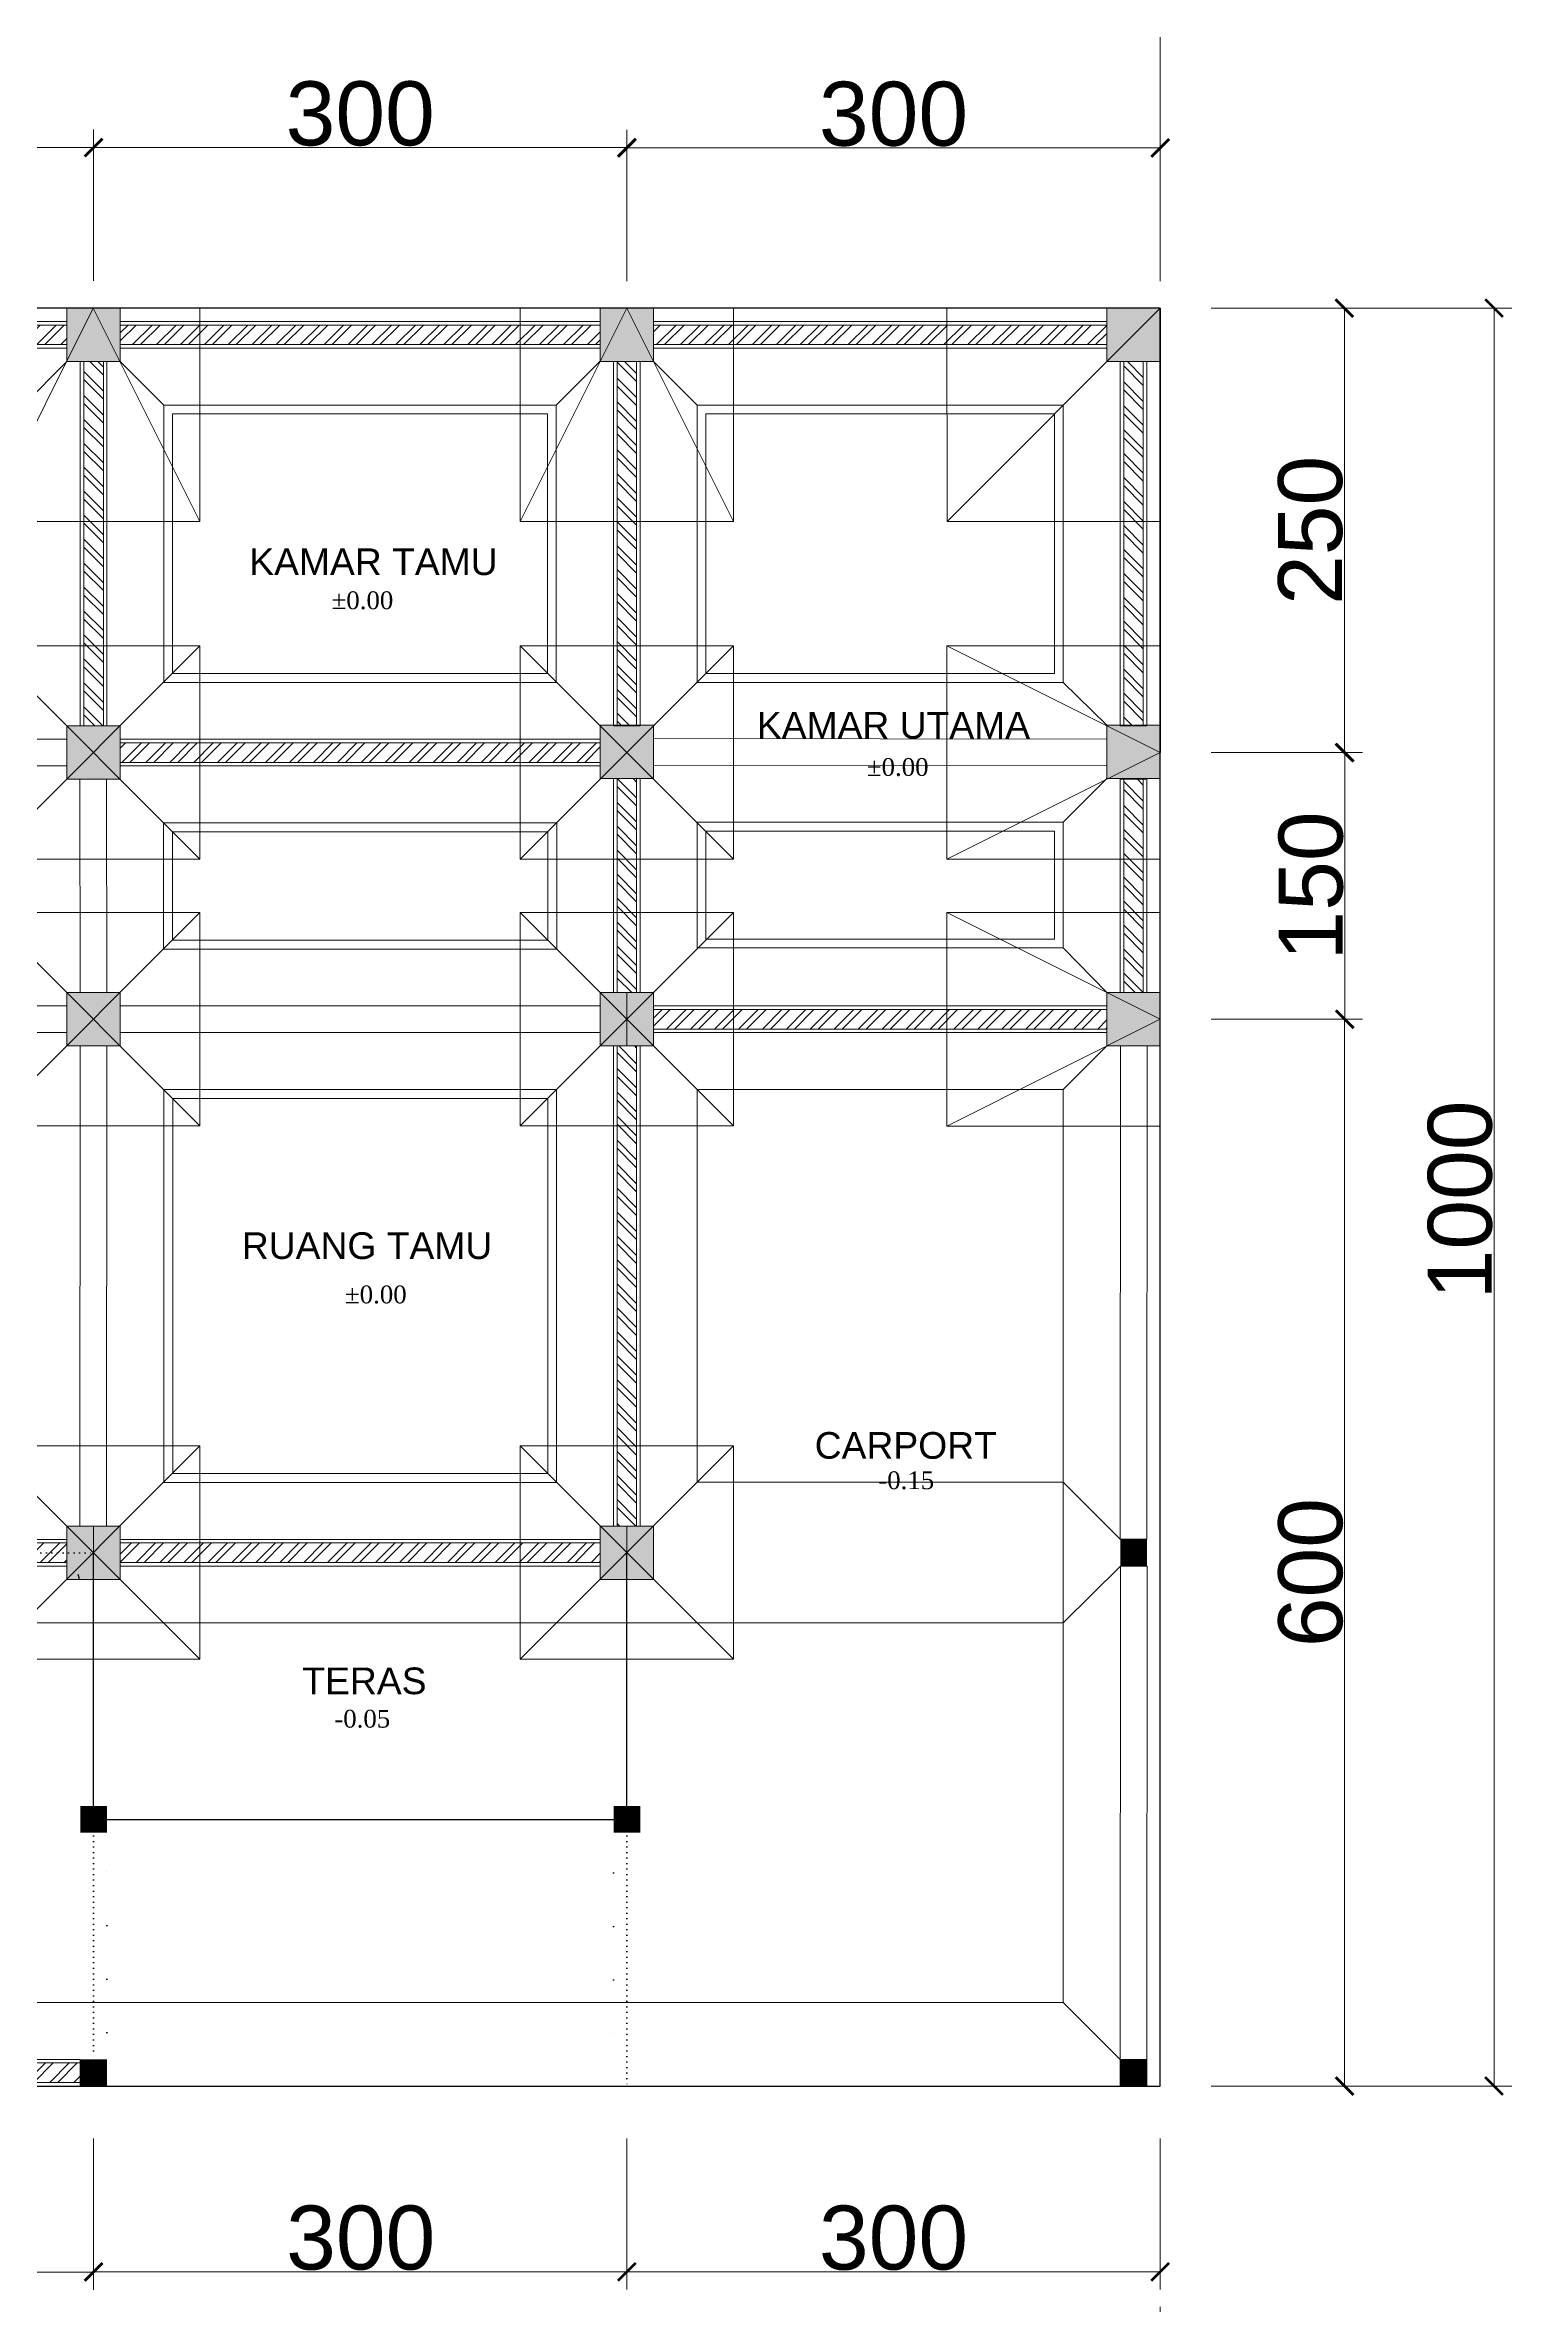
# Model space of a CAD drawing. Header units: millimetres. Extents: x -12161372 to 46643, y -9506984 to 15358.
# Drawn here: x 22460 to 23285, y 1899 to 3170 of the extents above; entities that cross this region are included whole.
import ezdxf

# ---------------------------------------------------------------- set-up
doc = ezdxf.new("R2010")
doc.units = ezdxf.units.MM
doc.linetypes.add('ACAD_ISO07W100', pattern=[3, 0, -3])
for name, color, linetype, lineweight in [('arsiran', 202, 'Continuous', 0), ('as', 7, 'Continuous', 0), ('dimensi', 50, 'Continuous', 5), ('dinding', 110, 'Continuous', 9), ('furniture', 7, 'Continuous', 5), ('kolom', 150, 'Continuous', 13), ('pondasi', 7, 'Continuous', 13), ('teks', 255, 'Continuous', 5)]:
    doc.layers.add(name, color=color, linetype=linetype, lineweight=lineweight)
doc.layers.add('lahan', color=253, linetype='Continuous', plot=False)
doc.layers.add('lantai', color=9, linetype='Continuous')
doc.layers.add('RING BALOK', color=7, linetype='Continuous')
doc.styles.get("Standard").update_dxf_attribs({"font": 'arial.ttf'})
doc.styles.add('teks3', font='times.ttf', dxfattribs={"height": 25})
doc.dimstyles.new('ISO-25', dxfattribs={"dimtxt": 4.5, "dimasz": 10, "dimexe": 10, "dimexo": 10, "dimtad": 1, "dimtxsty": 'Standard', "dimblk": 'ARCHTICK', "dimcen": 2.5, "dimclrt": 256, "dimadec": 0, "dimazin": 0, "dimtfac": 1, "dimtmove": 0, "dimatfit": 3, "dimfxl": 75, "dimfxlon": 1, "dimtfillclr": 256, "dimlwd": -1, "dimlwe": -1, "dimarcsym": 0})
pattern_1 = [(45, (-2274.681, -4513.269), (-6.735192, 6.735192), []), (45, (-2270.191, -4513.269), (-6.735192, 6.735192), [])]

# ---------------------------------------------------------------- blocks, each defined once
blk = doc.blocks.new('_ArchTick')
at = {"color": 0, "linetype": 'ByBlock', "const_width": 0.15}
blk.add_lwpolyline([(-0.5, -0.5), (0.5, 0.5)], dxfattribs=at)
blk = doc.blocks.new('*D292')
at = {"layer": 'Defpoints', "color": 0, "ltscale": 10, "transparency": 16777216}
for p in [(23087, 3021.8), (23087, 2021.8), (23274.8, 2021.8)]:
    blk.add_point(p, dxfattribs=at)
at = {"layer": 'dimensi', "color": 0, "ltscale": 10, "transparency": 16777216}
for p, q in [((23199.8, 3021.8), (23284.8, 3021.8)), ((23274.8, 3021.8), (23274.8, 2021.8)), ((23199.8, 2021.8), (23284.8, 2021.8))]:
    blk.add_line(p, q, dxfattribs=at)
at = {"layer": 'dimensi', "color": 0, "ltscale": 10, "transparency": 16777216, "xscale": 10, "yscale": 10, "zscale": 10}
for p, rotation in [((23274.8, 3021.8), 90), ((23274.8, 2021.8), 270)]:
    blk.add_blockref('_ArchTick', p, dxfattribs=dict(at, rotation=rotation))
at = {"layer": 'dimensi', "ltscale": 10, "transparency": 16777216, "insert": (23255.8, 2520.2), "char_height": 4.5, "attachment_point": 5, "rotation": 90}
blk.add_mtext('{\\H8x;1000}', dxfattribs=at)
blk = doc.blocks.new('*D293')
at = {"layer": 'Defpoints', "color": 0, "ltscale": 10, "transparency": 16777216}
for p in [(23087, 2621.8), (23079.5, 2021.8), (23190.7, 2021.8)]:
    blk.add_point(p, dxfattribs=at)
at = {"layer": 'dimensi', "color": 0, "ltscale": 10, "transparency": 16777216}
for p, q in [((23115.7, 2621.8), (23200.7, 2621.8)), ((23190.7, 2621.8), (23190.7, 2021.8)), ((23115.7, 2021.8), (23200.7, 2021.8))]:
    blk.add_line(p, q, dxfattribs=at)
at = {"layer": 'dimensi', "color": 0, "ltscale": 10, "transparency": 16777216, "xscale": 10, "yscale": 10, "zscale": 10}
for p, rotation in [((23190.7, 2621.8), 90), ((23190.7, 2021.8), 270)]:
    blk.add_blockref('_ArchTick', p, dxfattribs=dict(at, rotation=rotation))
at = {"layer": 'dimensi', "ltscale": 10, "transparency": 16777216, "insert": (23171.7, 2310.6), "char_height": 4.5, "attachment_point": 5, "rotation": 90}
blk.add_mtext('{\\H8x;600}', dxfattribs=at)
blk = doc.blocks.new('*D295')
at = {"layer": 'Defpoints', "color": 0, "ltscale": 10, "transparency": 16777216}
for p in [(22487, 3112.2), (22187, 3021.8), (22487, 3021.8)]:
    blk.add_point(p, dxfattribs=at)
at = {"layer": 'dimensi', "color": 0, "ltscale": 10, "transparency": 16777216}
for p, q in [((22187, 3037.2), (22187, 3122.2)), ((22487, 3037.2), (22487, 3122.2)), ((22187, 3112.2), (22487, 3112.2))]:
    blk.add_line(p, q, dxfattribs=at)
at = {"layer": 'dimensi', "color": 0, "ltscale": 10, "transparency": 16777216, "xscale": 10, "yscale": 10, "zscale": 10, "rotation": 180}
blk.add_blockref('_ArchTick', (22187, 3112.2), dxfattribs=at)
at = {"layer": 'dimensi', "color": 0, "ltscale": 10, "transparency": 16777216, "xscale": 10, "yscale": 10, "zscale": 10}
blk.add_blockref('_ArchTick', (22487, 3112.2), dxfattribs=at)
at = {"layer": 'dimensi', "ltscale": 10, "transparency": 16777216, "insert": (22337, 3131.2), "char_height": 4.5, "attachment_point": 5}
blk.add_mtext('{\\H8x;300}', dxfattribs=at)
blk = doc.blocks.new('*D296')
at = {"layer": 'Defpoints', "color": 0, "ltscale": 10, "transparency": 16777216}
for p in [(22787, 3112.1), (22487, 3021.8), (22787, 3021.8)]:
    blk.add_point(p, dxfattribs=at)
at = {"layer": 'dimensi', "color": 0, "ltscale": 10, "transparency": 16777216}
for p, q in [((22487, 3037.1), (22487, 3122.1)), ((22787, 3037.1), (22787, 3122.1)), ((22487, 3112.1), (22787, 3112.1))]:
    blk.add_line(p, q, dxfattribs=at)
at = {"layer": 'dimensi', "color": 0, "ltscale": 10, "transparency": 16777216, "xscale": 10, "yscale": 10, "zscale": 10, "rotation": 180}
blk.add_blockref('_ArchTick', (22487, 3112.1), dxfattribs=at)
at = {"layer": 'dimensi', "color": 0, "ltscale": 10, "transparency": 16777216, "xscale": 10, "yscale": 10, "zscale": 10}
blk.add_blockref('_ArchTick', (22787, 3112.1), dxfattribs=at)
at = {"layer": 'dimensi', "ltscale": 10, "transparency": 16777216, "insert": (22637, 3131.1), "char_height": 4.5, "attachment_point": 5}
blk.add_mtext('{\\H8x;300}', dxfattribs=at)
blk = doc.blocks.new('*D297')
at = {"layer": 'Defpoints', "color": 0, "ltscale": 10, "transparency": 16777216}
for p in [(23087, 3111.9), (22787, 3022.4), (23087, 3021.8)]:
    blk.add_point(p, dxfattribs=at)
at = {"layer": 'dimensi', "color": 0, "ltscale": 10, "transparency": 16777216}
for p, q in [((22787, 3036.9), (22787, 3121.9)), ((23087, 3036.9), (23087, 3121.9)), ((22787, 3111.9), (23087, 3111.9))]:
    blk.add_line(p, q, dxfattribs=at)
at = {"layer": 'dimensi', "color": 0, "ltscale": 10, "transparency": 16777216, "xscale": 10, "yscale": 10, "zscale": 10, "rotation": 180}
blk.add_blockref('_ArchTick', (22787, 3111.9), dxfattribs=at)
at = {"layer": 'dimensi', "color": 0, "ltscale": 10, "transparency": 16777216, "xscale": 10, "yscale": 10, "zscale": 10}
blk.add_blockref('_ArchTick', (23087, 3111.9), dxfattribs=at)
at = {"layer": 'dimensi', "ltscale": 10, "transparency": 16777216, "insert": (22937, 3130.9), "char_height": 4.5, "attachment_point": 5}
blk.add_mtext('{\\H8x;300}', dxfattribs=at)
blk = doc.blocks.new('*D298')
at = {"layer": 'Defpoints', "color": 0, "ltscale": 10, "transparency": 16777216}
for p in [(23087, 3184.1), (21887, 3021.8), (23087, 3021.8)]:
    blk.add_point(p, dxfattribs=at)
at = {"layer": 'dimensi', "color": 0, "ltscale": 10, "transparency": 16777216}
for p, q in [((21887, 3109.1), (21887, 3194.1)), ((23087, 3109.1), (23087, 3194.1)), ((21887, 3184.1), (23087, 3184.1))]:
    blk.add_line(p, q, dxfattribs=at)
at = {"layer": 'dimensi', "color": 0, "ltscale": 10, "transparency": 16777216, "xscale": 10, "yscale": 10, "zscale": 10, "rotation": 180}
blk.add_blockref('_ArchTick', (21887, 3184.1), dxfattribs=at)
at = {"layer": 'dimensi', "color": 0, "ltscale": 10, "transparency": 16777216, "xscale": 10, "yscale": 10, "zscale": 10}
blk.add_blockref('_ArchTick', (23087, 3184.1), dxfattribs=at)
at = {"layer": 'dimensi', "ltscale": 10, "transparency": 16777216, "insert": (22485.3, 3203.1), "char_height": 4.5, "attachment_point": 5}
blk.add_mtext('{\\H8x;1200}', dxfattribs=at)
blk = doc.blocks.new('*D299')
at = {"layer": 'Defpoints', "color": 0, "ltscale": 10, "transparency": 16777216}
for p in [(21887, 2021.8), (23087, 2021.8), (23087, 1822.6)]:
    blk.add_point(p, dxfattribs=at)
at = {"layer": 'dimensi', "color": 0, "ltscale": 10, "transparency": 16777216}
for p, q in [((21887, 1897.6), (21887, 1812.6)), ((23087, 1897.6), (23087, 1812.6)), ((21887, 1822.6), (23087, 1822.6))]:
    blk.add_line(p, q, dxfattribs=at)
at = {"layer": 'dimensi', "color": 0, "ltscale": 10, "transparency": 16777216, "xscale": 10, "yscale": 10, "zscale": 10, "rotation": 180}
blk.add_blockref('_ArchTick', (21887, 1822.6), dxfattribs=at)
at = {"layer": 'dimensi', "color": 0, "ltscale": 10, "transparency": 16777216, "xscale": 10, "yscale": 10, "zscale": 10}
blk.add_blockref('_ArchTick', (23087, 1822.6), dxfattribs=at)
at = {"layer": 'dimensi', "ltscale": 10, "transparency": 16777216, "insert": (22491.8, 1841.6), "char_height": 4.5, "attachment_point": 5}
blk.add_mtext('{\\H8x;1200}', dxfattribs=at)
blk = doc.blocks.new('*D300')
at = {"layer": 'Defpoints', "color": 0, "ltscale": 10, "transparency": 16777216}
for p in [(22787, 2021.8), (23087, 2021.8), (22787, 1917.3)]:
    blk.add_point(p, dxfattribs=at)
at = {"layer": 'dimensi', "color": 0, "ltscale": 10, "transparency": 16777216}
for p, q in [((22787, 1992.3), (22787, 1907.3)), ((23087, 1992.3), (23087, 1907.3)), ((23087, 1917.3), (22787, 1917.3))]:
    blk.add_line(p, q, dxfattribs=at)
at = {"layer": 'dimensi', "color": 0, "ltscale": 10, "transparency": 16777216, "xscale": 10, "yscale": 10, "zscale": 10, "rotation": 180}
blk.add_blockref('_ArchTick', (22787, 1917.3), dxfattribs=at)
at = {"layer": 'dimensi', "color": 0, "ltscale": 10, "transparency": 16777216, "xscale": 10, "yscale": 10, "zscale": 10}
blk.add_blockref('_ArchTick', (23087, 1917.3), dxfattribs=at)
at = {"layer": 'dimensi', "ltscale": 10, "transparency": 16777216, "insert": (22937, 1936.3), "char_height": 4.5, "attachment_point": 5}
blk.add_mtext('{\\H8x;300}', dxfattribs=at)
blk = doc.blocks.new('*D301')
at = {"layer": 'Defpoints', "color": 0, "ltscale": 10, "transparency": 16777216}
for p in [(22487, 2021.8), (22787, 2021.8), (22487, 1917.3)]:
    blk.add_point(p, dxfattribs=at)
at = {"layer": 'dimensi', "color": 0, "ltscale": 10, "transparency": 16777216}
for p, q in [((22487, 1992.3), (22487, 1907.3)), ((22787, 1992.3), (22787, 1907.3)), ((22787, 1917.3), (22487, 1917.3))]:
    blk.add_line(p, q, dxfattribs=at)
at = {"layer": 'dimensi', "color": 0, "ltscale": 10, "transparency": 16777216, "xscale": 10, "yscale": 10, "zscale": 10, "rotation": 180}
blk.add_blockref('_ArchTick', (22487, 1917.3), dxfattribs=at)
at = {"layer": 'dimensi', "color": 0, "ltscale": 10, "transparency": 16777216, "xscale": 10, "yscale": 10, "zscale": 10}
blk.add_blockref('_ArchTick', (22787, 1917.3), dxfattribs=at)
at = {"layer": 'dimensi', "ltscale": 10, "transparency": 16777216, "insert": (22637.3, 1936.3), "char_height": 4.5, "attachment_point": 5}
blk.add_mtext('{\\H8x;300}', dxfattribs=at)
blk = doc.blocks.new('*D302')
at = {"layer": 'Defpoints', "color": 0, "ltscale": 10, "transparency": 16777216}
for p in [(21887, 2021.8), (22487, 2021.2), (21887, 1917.2)]:
    blk.add_point(p, dxfattribs=at)
at = {"layer": 'dimensi', "color": 0, "ltscale": 10, "transparency": 16777216}
for p, q in [((21887, 1992.2), (21887, 1907.2)), ((22487, 1992.2), (22487, 1907.2)), ((22487, 1917.2), (21887, 1917.2))]:
    blk.add_line(p, q, dxfattribs=at)
at = {"layer": 'dimensi', "color": 0, "ltscale": 10, "transparency": 16777216, "xscale": 10, "yscale": 10, "zscale": 10, "rotation": 180}
blk.add_blockref('_ArchTick', (21887, 1917.2), dxfattribs=at)
at = {"layer": 'dimensi', "color": 0, "ltscale": 10, "transparency": 16777216, "xscale": 10, "yscale": 10, "zscale": 10}
blk.add_blockref('_ArchTick', (22487, 1917.2), dxfattribs=at)
at = {"layer": 'dimensi', "ltscale": 10, "transparency": 16777216, "insert": (22187, 1936.2), "char_height": 4.5, "attachment_point": 5}
blk.add_mtext('{\\H8x;600}', dxfattribs=at)
blk = doc.blocks.new('*D306')
at = {"layer": 'Defpoints', "color": 0, "ltscale": 10, "transparency": 16777216}
for p in [(23087, 3021.8), (23087, 2771.8), (23190.6, 2771.8)]:
    blk.add_point(p, dxfattribs=at)
at = {"layer": 'dimensi', "color": 0, "ltscale": 10, "transparency": 16777216}
for p, q in [((23115.6, 3021.8), (23200.6, 3021.8)), ((23190.6, 3021.8), (23190.6, 2771.8)), ((23115.6, 2771.8), (23200.6, 2771.8))]:
    blk.add_line(p, q, dxfattribs=at)
at = {"layer": 'dimensi', "color": 0, "ltscale": 10, "transparency": 16777216, "xscale": 10, "yscale": 10, "zscale": 10}
for p, rotation in [((23190.6, 3021.8), 90), ((23190.6, 2771.8), 270)]:
    blk.add_blockref('_ArchTick', p, dxfattribs=dict(at, rotation=rotation))
at = {"layer": 'dimensi', "ltscale": 10, "transparency": 16777216, "insert": (23171.6, 2896.8), "char_height": 4.5, "attachment_point": 5, "rotation": 90}
blk.add_mtext('{\\H8x;250}', dxfattribs=at)
blk = doc.blocks.new('*D307')
at = {"layer": 'Defpoints', "color": 0, "ltscale": 10, "transparency": 16777216}
for p in [(23087, 2771.8), (23087, 2621.8), (23190.9, 2621.8)]:
    blk.add_point(p, dxfattribs=at)
at = {"layer": 'dimensi', "color": 0, "ltscale": 10, "transparency": 16777216}
for p, q in [((23115.9, 2771.8), (23200.9, 2771.8)), ((23190.9, 2771.8), (23190.9, 2621.8)), ((23115.9, 2621.8), (23200.9, 2621.8))]:
    blk.add_line(p, q, dxfattribs=at)
at = {"layer": 'dimensi', "color": 0, "ltscale": 10, "transparency": 16777216, "xscale": 10, "yscale": 10, "zscale": 10}
for p, rotation in [((23190.9, 2771.8), 90), ((23190.9, 2621.8), 270)]:
    blk.add_blockref('_ArchTick', p, dxfattribs=dict(at, rotation=rotation))
at = {"layer": 'dimensi', "ltscale": 10, "transparency": 16777216, "insert": (23171.9, 2696.8), "char_height": 4.5, "attachment_point": 5, "rotation": 90}
blk.add_mtext('{\\H8x;150}', dxfattribs=at)
blk = doc.blocks.new('*U4')
at = {"layer": 'arsiran'}
h = blk.add_hatch(dxfattribs=at)
h.set_pattern_fill('ANSI32', color=256)
h.set_pattern_definition(pattern_1)
h.paths.add_polyline_path([(0, 5.5), (0, -5.5), (270, -5.5), (270, 5.5)])
blk.add_lwpolyline([(0, -5.5), (270, -5.5), (270, 5.5), (0, 5.5)], close=True, dxfattribs=at)
at = {"layer": 'dinding'}
blk.add_lwpolyline([(0, -7.5), (270, -7.5), (270, 7.5), (0, 7.5)], close=True, dxfattribs=at)
blk = doc.blocks.new('*U24')
at = {"layer": 'arsiran'}
h = blk.add_hatch(dxfattribs=at)
h.set_pattern_fill('ANSI32', color=256)
h.set_pattern_definition([(45, (-2289.681, -4513.269), (-6.735192, 6.735192), []), (45, (-2285.191, -4513.269), (-6.735192, 6.735192), [])])
h.paths.add_polyline_path([(0, 5.5), (0, -5.5), (255, -5.5), (255, 5.5)])
blk.add_lwpolyline([(0, -5.5), (255, -5.5), (255, 5.5), (0, 5.5)], close=True, dxfattribs=at)
at = {"layer": 'dinding'}
blk.add_lwpolyline([(0, -7.5), (255, -7.5), (255, 7.5), (0, 7.5)], close=True, dxfattribs=at)
blk = doc.blocks.new('*U23')
at = {"layer": 'arsiran'}
h = blk.add_hatch(dxfattribs=at)
h.set_pattern_fill('ANSI32', color=256)
h.set_pattern_definition([(45, (-2339.681, -4513.269), (-6.735192, 6.735192), []), (45, (-2335.191, -4513.269), (-6.735192, 6.735192), [])])
h.paths.add_polyline_path([(0, 5.5), (0, -5.5), (205, -5.5), (205, 5.5)])
blk.add_lwpolyline([(0, -5.5), (205, -5.5), (205, 5.5), (0, 5.5)], close=True, dxfattribs=at)
at = {"layer": 'dinding'}
blk.add_lwpolyline([(0, -7.5), (205, -7.5), (205, 7.5), (0, 7.5)], close=True, dxfattribs=at)
blk = doc.blocks.new('*U9')
at = {"layer": 'arsiran'}
h = blk.add_hatch(dxfattribs=at)
h.set_pattern_fill('ANSI32', color=256)
h.set_pattern_definition([(45, (-2424.681, -4513.269), (-6.735192, 6.735192), []), (45, (-2420.191, -4513.269), (-6.735192, 6.735192), [])])
h.paths.add_polyline_path([(0, 5.5), (0, -5.5), (120, -5.5), (120, 5.5)])
blk.add_lwpolyline([(0, -5.5), (120, -5.5), (120, 5.5), (0, 5.5)], close=True, dxfattribs=at)
at = {"layer": 'dinding'}
blk.add_lwpolyline([(0, -7.5), (120, -7.5), (120, 7.5), (0, 7.5)], close=True, dxfattribs=at)
blk = doc.blocks.new('*U25')
at = {"layer": 'arsiran'}
h = blk.add_hatch(dxfattribs=at)
h.set_pattern_fill('ANSI32', color=256)
h.set_pattern_definition([(45, (-2424.289, -4513.269), (-6.735192, 6.735192), []), (45, (-2419.799, -4513.269), (-6.735192, 6.735192), [])])
h.paths.add_polyline_path([(0, 5.5), (0, -5.5), (120.4, -5.5), (120.4, 5.5)])
blk.add_lwpolyline([(0, -5.5), (120.4, -5.5), (120.4, 5.5), (0, 5.5)], close=True, dxfattribs=at)
at = {"layer": 'dinding'}
blk.add_lwpolyline([(0, -7.5), (120.4, -7.5), (120.4, 7.5), (0, 7.5)], close=True, dxfattribs=at)
blk = doc.blocks.new('*U10')
at = {"layer": 'arsiran'}
h = blk.add_hatch(dxfattribs=at)
h.set_pattern_fill('ANSI32', color=256)
h.set_pattern_definition(pattern_1)
h.paths.add_polyline_path([(0, 5.5), (0, -5.5), (270, -5.5), (270, 5.5)])
blk.add_lwpolyline([(0, -5.5), (270, -5.5), (270, 5.5), (0, 5.5)], close=True, dxfattribs=at)
at = {"layer": 'dinding'}
blk.add_lwpolyline([(0, -7.5), (270, -7.5), (270, 7.5), (0, 7.5)], close=True, dxfattribs=at)
blk = doc.blocks.new('1')
at = {"layer": 'pondasi', "ltscale": 10}
blk.add_line((24293.9, -605.7), (24413.8, -485.7), dxfattribs=at)
blk.add_lwpolyline([(24413.9, -605.7), (24413.8, -485.7), (24293.8, -485.7), (24293.9, -605.7)], close=True, dxfattribs=at)
blk = doc.blocks.new('2')
at = {"layer": 'pondasi', "ltscale": 10}
for p, q in [((24443.1, -926.5), (24563.1, -806.5)), ((24443.1, -806.5), (24563.1, -926.5))]:
    blk.add_line(p, q, dxfattribs=at)
blk.add_lwpolyline([(24443.1, -926.5), (24563.1, -926.5), (24563.1, -806.5), (24443.1, -806.5)], close=True, dxfattribs=at)
blk = doc.blocks.new('3')
at = {"layer": 'pondasi', "ltscale": 10}
for q in [(24443.1, -726.5), (24563.1, -726.5)]:
    blk.add_line((24503.1, -606.5), q, dxfattribs=at)
blk.add_lwpolyline([(24443.1, -606.5), (24443.1, -726.5), (24563.1, -726.5), (24563.1, -606.5)], close=True, dxfattribs=at)
blk = doc.blocks.new('*U48')
at = {"layer": 'arsiran'}
h = blk.add_hatch(dxfattribs=at)
h.set_pattern_fill('ANSI32', color=256)
h.set_pattern_definition([(45, (-2259.737, -4513.269), (-6.735192, 6.735192), []), (45, (-2255.247, -4513.269), (-6.735192, 6.735192), [])])
h.paths.add_polyline_path([(0, 5.5), (0, -5.5), (284.9, -5.5), (284.9, 5.5)])
blk.add_lwpolyline([(0, -5.5), (284.9, -5.5), (284.9, 5.5), (0, 5.5)], close=True, dxfattribs=at)
at = {"layer": 'dinding'}
blk.add_lwpolyline([(0, -7.5), (284.9, -7.5), (284.9, 7.5), (0, 7.5)], close=True, dxfattribs=at)

msp = doc.modelspace()

# ---------------------------------------------------------------- hatches: boundary and pattern name
at = {"layer": 'kolom'}
h = msp.add_hatch(color=256, dxfattribs=at)
h.dxf.hatch_style = 1
h.paths.add_polyline_path([(22502.011, 2991.791), (22502.011, 3021.791), (22472.011, 3021.791), (22472.011, 2991.791)])
h = msp.add_hatch(color=256, dxfattribs=at)
h.dxf.hatch_style = 1
h.paths.add_polyline_path([(22802.011, 2991.791), (22802.011, 3021.791), (22772.011, 3021.791), (22772.011, 2991.791)])
h = msp.add_hatch(color=256, dxfattribs=at)
h.dxf.hatch_style = 1
h.paths.add_polyline_path([(23087.011, 2991.791), (23087.011, 3021.791), (23057.011, 3021.791), (23057.011, 2991.791)])
h = msp.add_hatch(color=256, dxfattribs=at)
h.dxf.hatch_style = 1
h.paths.add_polyline_path([(22502.011, 2756.859), (22502.011, 2786.859), (22472.011, 2786.859), (22472.011, 2756.859)])
h = msp.add_hatch(color=256, dxfattribs=at)
h.dxf.hatch_style = 1
h.paths.add_polyline_path([(22802.011, 2757.184), (22802.011, 2787.184), (22772.011, 2787.184), (22772.011, 2757.184)])
h = msp.add_hatch(color=256, dxfattribs=at)
h.dxf.hatch_style = 1
h.paths.add_polyline_path([(23087.011, 2757.184), (23087.011, 2787.184), (23057.011, 2787.184), (23057.011, 2757.184)])
h = msp.add_hatch(color=256, dxfattribs=at)
h.dxf.hatch_style = 1
h.paths.add_polyline_path([(22502.011, 2606.791), (22502.011, 2636.791), (22472.011, 2636.791), (22472.011, 2606.791)])
h = msp.add_hatch(color=256, dxfattribs=at)
h.dxf.hatch_style = 1
h.paths.add_polyline_path([(22802.011, 2606.791), (22802.011, 2636.791), (22772.011, 2636.791), (22772.011, 2606.791)])
h = msp.add_hatch(color=256, dxfattribs=at)
h.dxf.hatch_style = 1
h.paths.add_polyline_path([(23087.011, 2606.791), (23087.011, 2636.791), (23057.011, 2636.791), (23057.011, 2606.791)])
h = msp.add_hatch(color=256, dxfattribs=at)
h.dxf.hatch_style = 1
h.paths.add_polyline_path([(22502.011, 2336.791), (22472.011, 2336.791), (22472.011, 2306.791), (22502.011, 2306.791)])
h = msp.add_hatch(color=256, dxfattribs=at)
h.dxf.hatch_style = 1
h.paths.add_polyline_path([(22802.011, 2306.791), (22802.011, 2336.791), (22772.011, 2336.791), (22772.011, 2306.791)])
h = msp.add_hatch(color=256, dxfattribs=at)
h.dxf.hatch_style = 1
h.paths.add_polyline_path([(23079.515, 2329.291), (23064.515, 2329.291), (23064.515, 2314.291), (23079.515, 2314.291)])
h = msp.add_hatch(color=256, dxfattribs=at)
h.dxf.hatch_style = 1
h.paths.add_polyline_path([(22494.511, 2179.313), (22479.511, 2179.313), (22479.511, 2164.313), (22494.511, 2164.313)])
h = msp.add_hatch(color=256, dxfattribs=at)
h.dxf.hatch_style = 1
h.paths.add_polyline_path([(22494.511, 2179.291), (22479.511, 2179.291), (22479.511, 2164.291), (22494.511, 2164.291)])
h = msp.add_hatch(color=256, dxfattribs=at)
h.dxf.hatch_style = 1
h.paths.add_polyline_path([(22794.511, 2179.291), (22779.511, 2179.291), (22779.511, 2164.291), (22794.511, 2164.291)])
h = msp.add_hatch(color=256, dxfattribs=at)
h.dxf.hatch_style = 1
h.paths.add_polyline_path([(22794.521, 2179.4), (22779.521, 2179.4), (22779.521, 2164.4), (22794.521, 2164.4)])
h = msp.add_hatch(color=256, dxfattribs=at)
h.dxf.hatch_style = 1
h.paths.add_polyline_path([(22494.516, 2036.791), (22479.516, 2036.791), (22479.516, 2021.791), (22494.516, 2021.791)])
h = msp.add_hatch(color=256, dxfattribs=at)
h.dxf.hatch_style = 1
h.paths.add_polyline_path([(23079.511, 2036.791), (23064.511, 2036.791), (23064.511, 2021.791), (23079.511, 2021.791)])

# ---------------------------------------------------------------- linework, layer by layer
at = {"layer": 'as', "ltscale": 10}
msp.add_line((23032.511, 2282.291), (23032.511, 2361.412), dxfattribs=at)
at = {"layer": 'kolom'}
for p, q in [((22787.011, 2636.791), (22787.011, 2606.791)), ((22487.011, 2336.791), (22487.011, 2306.791)), ((22787.011, 2336.791), (22787.011, 2306.791)), ((23079.511, 2036.791), (23079.511, 2021.791))]:
    msp.add_line(p, q, dxfattribs=at)
for points in [[(22472.011, 2991.791), (22502.011, 2991.791), (22502.011, 3021.791), (22472.011, 3021.791)], [(22772.011, 2991.791), (22802.011, 2991.791), (22802.011, 3021.791), (22772.011, 3021.791)], [(23057.011, 2991.791), (23087.011, 2991.791), (23087.011, 3021.791), (23057.011, 3021.791)], [(22472.011, 2756.859), (22502.011, 2756.859), (22502.011, 2786.859), (22472.011, 2786.859)], [(22772.011, 2757.184), (22802.011, 2757.184), (22802.011, 2787.184), (22772.011, 2787.184)], [(23057.011, 2757.184), (23087.011, 2757.184), (23087.011, 2787.184), (23057.011, 2787.184)], [(22472.011, 2606.791), (22502.011, 2606.791), (22502.011, 2636.791), (22472.011, 2636.791)], [(22772.011, 2606.791), (22802.011, 2606.791), (22802.011, 2636.791), (22772.011, 2636.791)], [(23057.011, 2606.791), (23087.011, 2606.791), (23087.011, 2636.791), (23057.011, 2636.791)], [(22472.011, 2306.791), (22502.011, 2306.791), (22502.011, 2336.791), (22472.011, 2336.791)], [(22772.011, 2306.791), (22802.011, 2306.791), (22802.011, 2336.791), (22772.011, 2336.791)], [(23064.511, 2021.791), (23079.511, 2021.791), (23079.511, 2036.791), (23064.511, 2036.791)]]:
    msp.add_lwpolyline(points, close=True, dxfattribs=at)
at = {"layer": 'lahan', "ltscale": 10}
msp.add_line((23087.011, 3021.791), (23087.011, 2771.791), dxfattribs=at)
at = {"layer": 'lahan', "linetype": 'ACAD_ISO07W100', "ltscale": 10}
msp.add_lwpolyline([(22494.377, 2171.791), (22779.511, 2171.791), (22779.511, 2021.791), (22494.377, 2021.791)], close=True, dxfattribs=at)
at = {"layer": 'lantai', "linetype": 'ACAD_ISO07W100'}
for p, q in [((21887.011, 2321.791), (22487.011, 2321.791)), ((22487.011, 2171.791), (22487.011, 2036.784)), ((22787.011, 2171.791), (22787.011, 2021.791))]:
    msp.add_line(p, q, dxfattribs=at)
at = {"layer": 'lantai'}
for p, q in [((22487.011, 2171.791), (22487.011, 2321.791)), ((22787.011, 2171.791), (22787.011, 2321.791)), ((22487.011, 2171.791), (22787.011, 2171.791))]:
    msp.add_line(p, q, dxfattribs=at)
at = {"layer": 'lantai', "lineweight": 0}
for p, q in [((22513.017, 2314.299), (22502.011, 2314.291)), ((22502.011, 2314.291), (22502.011, 2306.791)), ((22519.012, 2316.307), (22513.016, 2316.307)), ((22519.012, 2316.308), (22519.012, 2316.307)), ((22590.012, 2316.308), (22519.012, 2316.308)), ((22590.012, 2316.308), (22590.012, 2316.308)), ((22772.011, 2316.291), (22766.011, 2316.291)), ((22772.011, 2306.791), (22772.011, 2316.291)), ((22502.011, 2306.791), (22487.011, 2306.791)), ((22787.011, 2306.791), (22772.011, 2306.791))]:
    msp.add_line(p, q, dxfattribs=at)
at = {"layer": 'lantai', "color": 7, "lineweight": 0}
for p, q in [((22677.011, 2316.291), (22590.012, 2316.308)), ((22766.011, 2316.291), (22677.011, 2316.291))]:
    msp.add_line(p, q, dxfattribs=at)
at = {"layer": 'lantai', "color": 9, "lineweight": 0}
for p, q in [((22487.011, 2306.791), (22487.011, 2171.791)), ((22787.011, 2171.791), (22787.011, 2306.791)), ((22487.011, 2171.791), (22787.011, 2171.791))]:
    msp.add_line(p, q, dxfattribs=at)
at = {"layer": 'lantai'}
msp.add_lwpolyline([(21887.011, 2021.791), (23087.011, 2021.791), (23087.011, 3021.791), (21887.011, 3021.791)], close=True, dxfattribs=at)
at = {"layer": 'pondasi', "ltscale": 10}
for p, q in [((22472.011, 2991.791), (22447.511, 2967.291)), ((22501.817, 2992.053), (22526.456, 2967.291)), ((22771.817, 2991.791), (22747.317, 2967.291)), ((22802.003, 2991.791), (22826.511, 2967.291)), ((23032.511, 2811.291), (23057.011, 2787.184)), ((23057.011, 2757.184), (23032.511, 2732.684)), ((23032.511, 2661.916), (23057.027, 2636.791)), ((23057.011, 2606.799), (23032.511, 2582.291)), ((23032.511, 2361.412), (23064.511, 2329.412)), ((23032.511, 2282.291), (23064.697, 2314.143)), ((23032.511, 2068.791), (23064.511, 2036.791))]:
    msp.add_line(p, q, dxfattribs=at)
for points in [[(22526.456, 2967.291), (22747.317, 2967.291), (22747.317, 2811.291), (22526.456, 2811.291)], [(22531.456, 2962.291), (22742.317, 2962.291), (22742.317, 2816.291), (22531.456, 2816.291)], [(22826.511, 2967.291), (23032.511, 2967.291), (23032.511, 2811.291), (22826.511, 2811.291)], [(22831.511, 2962.291), (23027.511, 2962.291), (23027.511, 2816.291), (22831.511, 2816.291)], [(22202.011, 2779.291), (22202.011, 2764.291), (22472.011, 2764.291), (22472.011, 2779.291)], [(22802.011, 2779.684), (22802.011, 2764.684), (23057.011, 2764.291), (23057.011, 2779.291)], [(22479.511, 2636.791), (22494.511, 2636.791), (22494.325, 2756.859), (22479.325, 2756.859)], [(22526.325, 2732.291), (22747.541, 2732.291), (22747.541, 2661.261), (22526.325, 2661.261)], [(22826.511, 2732.684), (23032.511, 2732.684), (23032.511, 2661.916), (22826.511, 2661.916)], [(22531.325, 2727.291), (22742.541, 2727.291), (22742.541, 2666.261), (22531.325, 2666.261)], [(22831.511, 2727.684), (23027.511, 2727.684), (23027.511, 2666.916), (22831.511, 2666.916)], [(22202.011, 2629.291), (22202.011, 2614.291), (22472.011, 2614.291), (22472.011, 2629.291)], [(22502.011, 2629.291), (22502.011, 2614.291), (22772.011, 2614.291), (22772.011, 2629.291)], [(22479.325, 2336.791), (22494.325, 2336.791), (22494.511, 2606.791), (22479.511, 2606.791)], [(23064.511, 2329.412), (23079.511, 2329.412), (23079.697, 2606.791), (23064.697, 2606.791)], [(22526.511, 2582.291), (22747.488, 2582.291), (22747.488, 2361.314), (22526.511, 2361.314)], [(22826.511, 2582.291), (23032.511, 2582.291), (23032.511, 2361.412), (22826.511, 2361.412)], [(22531.511, 2577.291), (22742.488, 2577.291), (22742.488, 2366.314), (22531.511, 2366.314)], [(23064.511, 2036.791), (23079.511, 2036.791), (23079.697, 2314.143), (23064.697, 2314.143)], [(21941.511, 2282.291), (23032.511, 2282.291), (23032.511, 2068.791), (21941.511, 2068.791)]]:
    msp.add_lwpolyline(points, close=True, dxfattribs=at)
at = {"layer": 'RING BALOK', "linetype": 'Continuous'}
msp.add_line((22479.152, 2307.027), (22478.355, 2309.605), dxfattribs=at)

# ---------------------------------------------------------------- block references
at = {"layer": 'dinding'}
for name, p in [('*U4', (22202.011, 3006.791)), ('*U4', (22502.011, 3006.791)), ('*U24', (22802.011, 3006.791)), ('*U4', (22502.011, 2771.791)), ('*U24', (22802.011, 2621.791)), ('*U4', (22202.011, 2321.791)), ('*U4', (22502.011, 2321.791)), ('*U48', (22194.511, 2029.291))]:
    msp.add_blockref(name, p, dxfattribs=at)
at = {"layer": 'dinding', "rotation": 270}
for name, p in [('*U23', (22487.011, 2991.791)), ('*U23', (22787.011, 2991.791)), ('*U23', (23072.011, 2991.791)), ('*U25', (22787.011, 2757.184)), ('*U9', (23072.011, 2756.791)), ('*U10', (22787.011, 2606.791))]:
    msp.add_blockref(name, p, dxfattribs=at)
at = {"layer": 'pondasi'}
for name, p in [('3', (-2016.264, 3628.308)), ('3', (-1716.078, 3628.308)), ('1', (-1326.797, 3507.444)), ('2', (-2016.262, 3638.308)), ('2', (-1716.076, 3638.308)), ('2', (-2016.262, 3488.308)), ('2', (-1716.076, 3488.308)), ('2', (-2016.262, 3188.308)), ('2', (-1716.076, 3188.308))]:
    msp.add_blockref(name, p, dxfattribs=at)
at = {"layer": 'pondasi', "rotation": 270}
for p in [(23693.528, 27274.881), (23693.528, 27124.881)]:
    msp.add_blockref('3', p, dxfattribs=at)

# ---------------------------------------------------------------- texts
at = {"layer": 'furniture', "ltscale": 10, "insert": (22604.435, 2257.205), "char_height": 15, "attachment_point": 1}
msp.add_mtext_dynamic_manual_height_columns('TERAS', width=78.61423, gutter_width=100, heights=[0], dxfattribs=at)
at = {"layer": 'teks', "ltscale": 10, "char_height": 15, "attachment_point": 1}
for s, width, insert in [('KAMAR TAMU', 147.06365, (22574.591, 2886.655)), ('KAMAR UTAMA', 169.5723, (22860.123, 2794.704)), ('RUANG TAMU', 150.15314, (22570.413, 2501.974)), ('CARPORT', 109.7851, (22892.669, 2389.632))]:
    msp.add_mtext_dynamic_manual_height_columns(s, width=width, gutter_width=100, heights=[0], dxfattribs=dict(at, insert=insert))
at = {"layer": 'teks', "char_height": 10, "attachment_point": 5, "style": 'teks3'}
for s, insert in [('\\pxi-3,l4,t4;%%P0.00', (22633.241, 2857.38)), ('\\pxi-3,l4,t4;%%P0.00', (22934.348, 2763.603)), ('\\pxi-3,l4,t4;%%P0.00', (22640.77, 2466.92)), ('\\pxi-3,l4,t4;-0.05', (22633.147, 2228.29))]:
    msp.add_mtext_dynamic_manual_height_columns(s, width=79.47508, gutter_width=15, heights=[0], dxfattribs=dict(at, insert=insert))
at = {"layer": 'teks', "insert": (22939.145, 2362.415), "char_height": 10, "attachment_point": 5, "rotation": 359.998124, "style": 'teks3'}
msp.add_mtext_dynamic_manual_height_columns('\\pxi-3,l4,t4;-0.15', width=79.47508, gutter_width=15, heights=[0], dxfattribs=at)

# ---------------------------------------------------------------- dimensions: what is measured, and where the dimension line sits
at = {"layer": 'dimensi', "ltscale": 10}
for base, p1, p2, picture, middle in [((23087.011, 3184.053), (21887.011, 3021.791), (23087.011, 3021.791), '*D298', (22485.254, 3184.053)), ((23087.011, 1822.557), (21887.011, 2021.791), (23087.011, 2021.791), '*D299', (22491.756, 1822.557)), ((22487.011, 1917.285), (22787.011, 2021.791), (22487.011, 2021.791), '*D301', (22637.318, 1917.285))]:
    dim = msp.add_linear_dim(base=base, p1=p1, p2=p2, text='{\\H8x;<>}', dimstyle='ISO-25', dxfattribs=at)
    dim.commit()
    dim.dimension.update_dxf_attribs({"geometry": picture, "text_midpoint": middle, "dimtype": 160})
for base, p1, p2, picture, middle in [((22487.011, 3112.176), (22187.011, 3021.791), (22487.011, 3021.791), '*D295', (22337.011, 3131.194)), ((22787.011, 3112.114), (22487.011, 3021.791), (22787.011, 3021.791), '*D296', (22637.011, 3131.132)), ((23087.011, 3111.866), (22787.011, 3022.416), (23087.011, 3021.791), '*D297', (22937.011, 3130.884)), ((21887.011, 1917.233), (22487.011, 2021.166), (21887.011, 2021.791), '*D302', (22187.011, 1936.239)), ((22787.011, 1917.285), (23087.011, 2021.791), (22787.011, 2021.791), '*D300', (22937.011, 1936.302))]:
    dim = msp.add_linear_dim(base=base, p1=p1, p2=p2, text='{\\H8x;<>}', dimstyle='ISO-25', dxfattribs=at)
    dim.commit()
    dim.dimension.update_dxf_attribs({"geometry": picture, "text_midpoint": middle})
for base, p1, p2, picture, middle in [((23274.817, 2021.791), (23087.011, 3021.791), (23087.011, 2021.791), '*D292', (23274.817, 2520.215)), ((23190.877, 2621.791), (23087.011, 2771.791), (23087.011, 2621.791), '*D307', (23190.877, 2696.791)), ((23190.734, 2021.791), (23087.011, 2621.791), (23079.511, 2021.791), '*D293', (23190.734, 2310.571))]:
    dim = msp.add_linear_dim(base=base, p1=p1, p2=p2, angle=90, text='{\\H8x;<>}', dimstyle='ISO-25', dxfattribs=at)
    dim.commit()
    dim.dimension.update_dxf_attribs({"geometry": picture, "text_midpoint": middle, "dimtype": 160})
dim = msp.add_linear_dim(base=(23190.624, 2771.791), p1=(23087.011, 3021.791), p2=(23087.011, 2771.791), angle=90, text='{\\H8x;<>}', dimstyle='ISO-25', dxfattribs=at)
dim.commit()
dim.dimension.update_dxf_attribs({"geometry": '*D306', "text_midpoint": (23171.618, 2896.791)})

doc.saveas('drawing.dxf')
